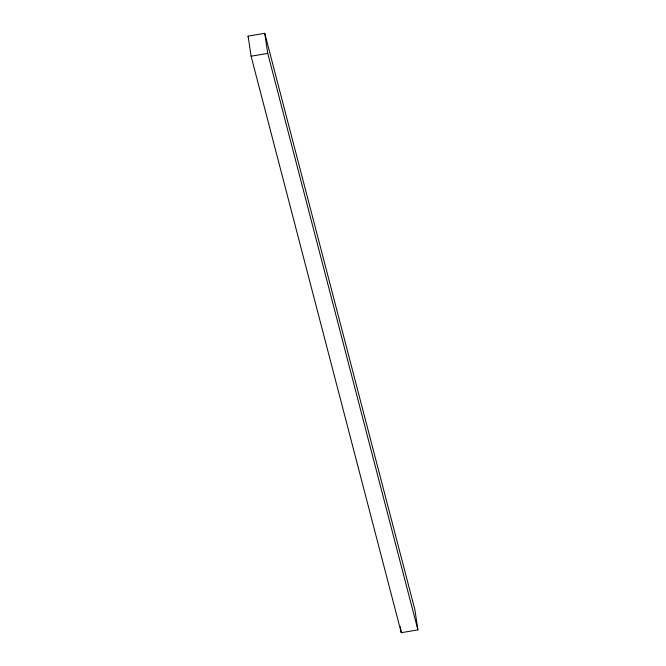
<?xml version="1.0" encoding="UTF-8"?>
<svg xmlns="http://www.w3.org/2000/svg" width="666" height="666" viewBox="0 0 666 666"><rect width="100%" height="100%" fill="white"/><g stroke="black" fill="none" stroke-linecap="round" stroke-linejoin="round"><path stroke-width="1" d="M248.102 36.122L264.735 33.3L414.901 609.781L417.898 629.878L401.265 632.7L251.099 56.219L248.102 36.122L248.626 38.137M251.099 56.219L267.74 53.388L417.898 629.878M400.366 626.673L401.265 632.7M264.735 33.3L267.74 53.388"/></g></svg>
